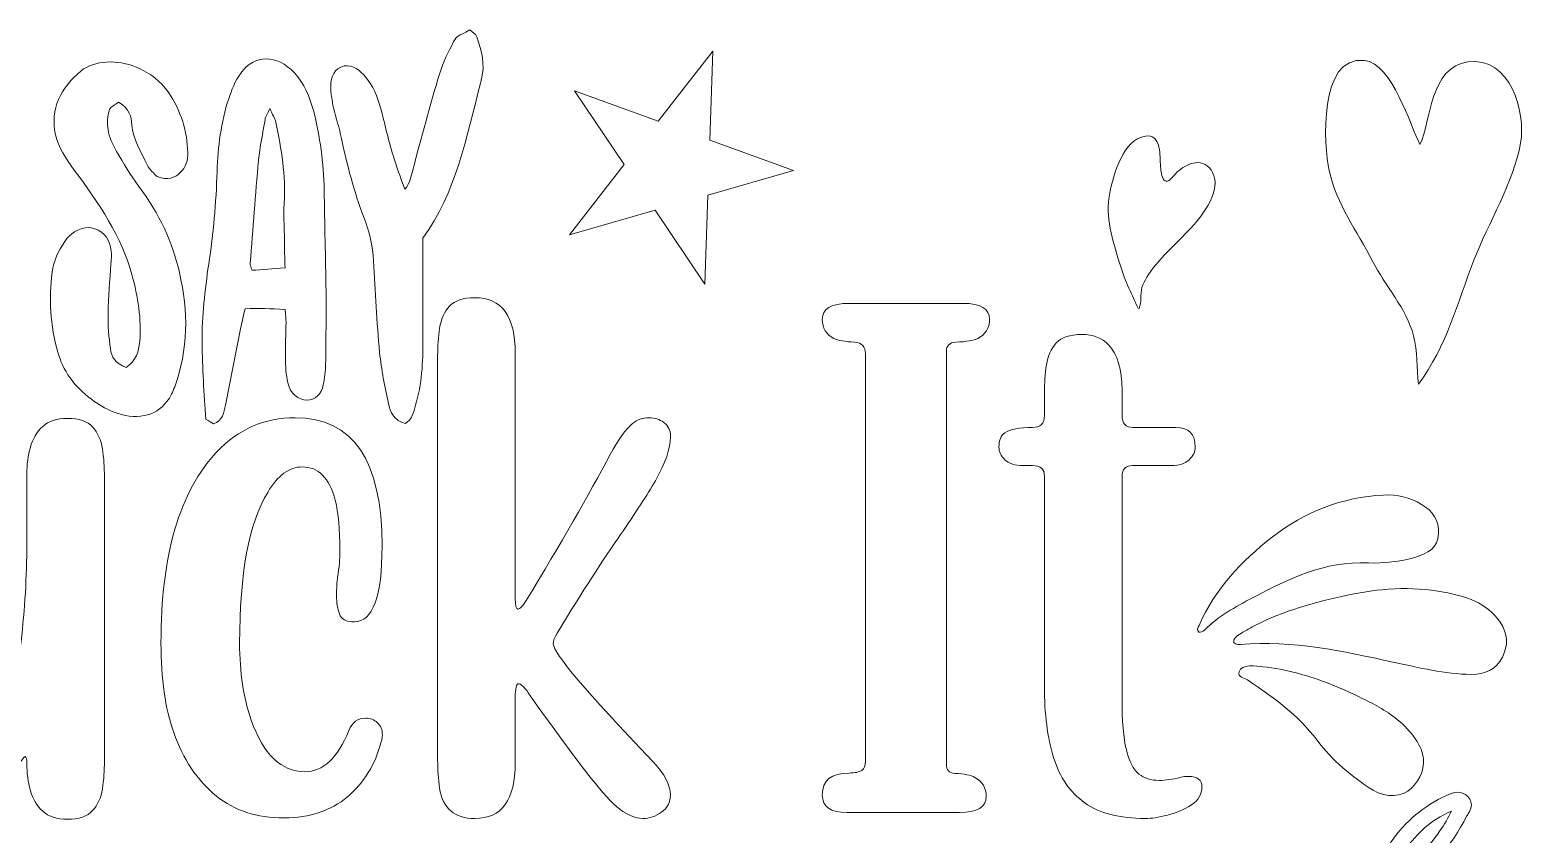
# Model space of a CAD drawing. Header units: inches. Extents: x 0.62 to 5.38, y -5.94 to -0.06.
# Drawn here: x 2.554 to 5.385, y -3.427 to -1.906 of the extents above; entities that cross this region are included whole.
import ezdxf

# ---------------------------------------------------------------- set-up
doc = ezdxf.new("R2010")
doc.units = ezdxf.units.IN
doc.header["$MEASUREMENT"] = 0
doc.layers.add('Layer 1', color=7, linetype='Continuous')

# ---------------------------------------------------------------- blocks, each defined once
blk = doc.blocks.new('block 9')
at = {"layer": 'Layer 1', "lineweight": 0}
for points, knots in [([(2.9082, -2.1734), (2.91, -2.1267), (2.9152, -2.08), (2.9302, -2.0359), (2.9355, -2.0192), (2.9426, -2.0015), (2.9531, -1.9875), (2.9787, -1.9513), (3.021, -1.9513), (3.0545, -1.9866), (3.073, -2.0068), (3.0835, -2.0324), (3.0906, -2.0579), (3.1029, -2.1073), (3.11, -2.1575), (3.1109, -2.2077), (3.1117, -2.2721), (3.1135, -2.3364), (3.1144, -2.4007), (3.1144, -2.4465), (3.1144, -2.4923), (3.1135, -2.5382), (3.1135, -2.5514), (3.1117, -2.5646), (3.1091, -2.5769), (3.1056, -2.5946), (3.0932, -2.606), (3.0783, -2.606), (3.0624, -2.606), (3.0465, -2.5937), (3.0421, -2.5734), (3.0386, -2.5575), (3.0377, -2.5417), (3.0377, -2.5258), (3.0368, -2.5038), (3.0386, -2.4818), (3.0386, -2.4589), (3.0386, -2.4527), (3.0377, -2.4465), (3.0368, -2.4342), (3.0095, -2.4333), (2.9866, -2.4315), (2.9611, -2.4333), (2.9584, -2.4456), (2.9558, -2.4562), (2.9531, -2.4677), (2.9531, -2.4677), (2.9241, -2.6157), (2.9241, -2.6157), (2.9205, -2.6289), (2.9197, -2.6448), (2.9011, -2.6509), (2.8976, -2.6483), (2.8932, -2.6457), (2.887, -2.6421), (2.8835, -2.5937), (2.88, -2.5452), (2.88, -2.4967), (2.8791, -2.4465), (2.8853, -2.3981), (2.8923, -2.3487), (2.9011, -2.2914), (2.9064, -2.2324), (2.9082, -2.1734)], [0, 0, 0, 0, 1, 1, 1, 2, 2, 2, 3, 3, 3, 4, 4, 4, 5, 5, 5, 6, 6, 6, 7, 7, 7, 8, 8, 8, 9, 9, 9, 10, 10, 10, 11, 11, 11, 12, 12, 12, 13, 13, 13, 14, 14, 14, 15, 15, 15, 16, 16, 16, 17, 17, 17, 18, 18, 18, 19, 19, 19, 20, 20, 20, 21, 21, 21, 21]), ([(2.9708, -2.347), (2.9708, -2.3505), (2.9725, -2.354), (2.9743, -2.3602), (2.9945, -2.3593), (3.0131, -2.3575), (3.0368, -2.3558), (3.036, -2.339), (3.036, -2.3276), (3.036, -2.3161), (3.036, -2.2879), (3.0333, -2.2606), (3.0351, -2.2333), (3.0386, -2.1813), (3.0298, -2.1311), (3.0192, -2.08), (3.0175, -2.072), (3.0131, -2.0659), (3.0078, -2.0544), (3.0034, -2.0641), (2.9998, -2.0694), (2.999, -2.0756), (2.9945, -2.1011), (2.9893, -2.1258), (2.9866, -2.1522), (2.9805, -2.2174), (2.9761, -2.2818), (2.9708, -2.347)], [0, 0, 0, 0, 1, 1, 1, 2, 2, 2, 3, 3, 3, 4, 4, 4, 5, 5, 5, 6, 6, 6, 7, 7, 7, 8, 8, 8, 9, 9, 9, 9])]:
    blk.add_open_spline(points, degree=3, knots=knots, dxfattribs=at)
blk = doc.blocks.new('block 14')
at = {"layer": 'Layer 1', "lineweight": 0}
for points, knots in [([(4.8272, -4.9995), (4.8168, -5.0129), (4.8045, -5.0247), (4.7908, -5.0345), (4.7838, -5.0395), (4.7776, -5.0419), (4.7716, -5.0419), (4.7654, -5.0419), (4.7599, -5.0392), (4.7559, -5.0341), (4.7523, -5.0296), (4.7507, -5.0241), (4.7514, -5.0185), (4.7526, -5.0092), (4.7599, -5.0024), (4.7642, -4.9992), (4.7712, -4.994), (4.7779, -4.9877), (4.7845, -4.9814), (4.7881, -4.9779), (4.7919, -4.9744), (4.7957, -4.971), (4.7996, -4.9675), (4.8011, -4.9647), (4.7999, -4.9569), (4.7954, -4.9265), (4.7917, -4.8968), (4.789, -4.8685), (4.7844, -4.8203), (4.7909, -4.7741), (4.7993, -4.7229), (4.8004, -4.7164), (4.8036, -4.6967), (4.8238, -4.6959), (4.8385, -4.6959), (4.8425, -4.7098), (4.8441, -4.7154), (4.8443, -4.7163), (4.8445, -4.7171), (4.8448, -4.7179), (4.8642, -4.77), (4.88, -4.8257), (4.8704, -4.885), (4.8885, -4.8616), (4.9075, -4.8358), (4.9252, -4.8086), (4.9331, -4.7964), (4.9332, -4.7898), (4.9253, -4.778), (4.9024, -4.7433), (4.8812, -4.6936), (4.8972, -4.5875), (4.8979, -4.5831), (4.8999, -4.5698), (4.9133, -4.567), (4.9253, -4.5645), (4.9321, -4.5745), (4.9351, -4.5797), (4.9452, -4.594), (4.9532, -4.6105), (4.9604, -4.6317), (4.9687, -4.6562), (4.9742, -4.6799), (4.9769, -4.7034), (5.0016, -4.6406), (5.0174, -4.5819), (5.0249, -4.5245), (5.0266, -4.512), (5.0238, -4.5047), (5.0138, -4.4956), (4.9905, -4.4741), (4.9719, -4.4499), (4.9588, -4.4236), (4.9391, -4.3844), (4.9303, -4.3462), (4.9321, -4.3067), (4.9325, -4.2992), (4.9331, -4.2834), (4.9488, -4.2784), (4.9508, -4.2777), (4.9528, -4.2774), (4.9548, -4.2774), (4.9651, -4.2774), (4.9703, -4.2858), (4.9729, -4.2899), (4.9733, -4.2906), (4.9737, -4.2913), (4.9741, -4.2918), (4.9953, -4.317), (5.014, -4.3455), (5.0306, -4.3785), (5.0303, -4.351), (5.03, -4.3235), (5.0296, -4.2967), (5.0296, -4.2967), (5.0288, -4.2343), (5.0288, -4.2343), (5.0287, -4.2291), (5.0269, -4.2249), (5.0177, -4.2189), (4.9746, -4.191), (4.9465, -4.1493), (4.9315, -4.0913), (4.9288, -4.0808), (4.9261, -4.0668), (4.9289, -4.0524), (4.9296, -4.0485), (4.9318, -4.0366), (4.9424, -4.0332), (4.9493, -4.031), (4.9566, -4.0333), (4.9639, -4.0403), (4.9828, -4.0581), (5.0053, -4.0811), (5.0232, -4.1101), (5.0199, -4.0479), (5.0175, -3.9827), (5.0206, -3.9173), (5.0217, -3.8924), (5.0211, -3.8721), (5.0019, -3.8565), (4.9994, -3.8544), (4.9972, -3.852), (4.9958, -3.8498), (4.9629, -3.8133), (4.9445, -3.762), (4.9411, -3.6979), (4.9395, -3.6843), (4.9391, -3.6708), (4.939, -3.6583), (4.939, -3.6583), (4.9389, -3.6496), (4.9389, -3.6496), (4.9389, -3.6496), (4.9393, -3.646), (4.9393, -3.646), (4.9399, -3.6434), (4.9412, -3.6411), (4.943, -3.6391), (4.9449, -3.6365), (4.9474, -3.6345), (4.9504, -3.6332), (4.9527, -3.6322), (4.9551, -3.6317), (4.9575, -3.6317), (4.9672, -3.6317), (4.972, -3.6399), (4.9741, -3.6436), (4.9974, -3.6728), (5.0151, -3.7068), (5.0305, -3.7517), (5.0342, -3.7019), (5.0407, -3.6469), (5.0573, -3.5934), (5.0609, -3.582), (5.0658, -3.5715), (5.0707, -3.561), (5.0754, -3.5508), (5.0799, -3.5411), (5.0828, -3.5314), (5.0931, -3.4961), (5.1115, -3.4678), (5.1295, -3.4417), (5.1561, -3.4032), (5.1913, -3.3736), (5.2342, -3.3539), (5.2393, -3.3515), (5.2471, -3.3479), (5.2555, -3.3479), (5.2628, -3.3479), (5.2693, -3.3506), (5.2744, -3.3556), (5.288, -3.369), (5.2782, -3.384), (5.2744, -3.39), (5.2736, -3.3912), (5.2729, -3.3922), (5.2724, -3.3933), (5.2438, -3.4497), (5.2025, -3.4978), (5.1495, -3.5362), (5.1159, -3.5605), (5.0973, -3.5852), (5.0875, -3.6187), (5.0762, -3.6574), (5.0731, -3.6885), (5.0699, -3.7215), (5.0687, -3.7332), (5.0675, -3.7452), (5.066, -3.7577), (5.0694, -3.7535), (5.0733, -3.7492), (5.0777, -3.7447), (5.0777, -3.7447), (5.0835, -3.7387), (5.0835, -3.7387), (5.0994, -3.7225), (5.1158, -3.7057), (5.1363, -3.693), (5.1416, -3.6896), (5.1542, -3.6846), (5.1635, -3.691), (5.1758, -3.6994), (5.1716, -3.7133), (5.1701, -3.7184), (5.1701, -3.7184), (5.1673, -3.7279), (5.1673, -3.7279), (5.1635, -3.7417), (5.1592, -3.7573), (5.1501, -3.7708), (5.1234, -3.8104), (5.0955, -3.8414), (5.0646, -3.8654), (5.061, -3.8681), (5.0598, -3.8707), (5.0595, -3.8756), (5.0562, -3.943), (5.0568, -4.0124), (5.0613, -4.0824), (5.0615, -4.0819), (5.0618, -4.0813), (5.062, -4.0808), (5.0815, -4.0383), (5.1033, -4.0094), (5.1339, -3.9863), (5.1381, -3.9831), (5.1444, -3.9782), (5.1526, -3.9782), (5.1562, -3.9782), (5.1597, -3.9791), (5.163, -3.981), (5.1764, -3.9887), (5.1732, -4.0027), (5.1719, -4.008), (5.1719, -4.008), (5.1714, -4.0107), (5.1714, -4.0107), (5.1597, -4.082), (5.1287, -4.1463), (5.0765, -4.2072), (5.0711, -4.2134), (5.0696, -4.2178), (5.0701, -4.2252), (5.0713, -4.244), (5.0722, -4.2631), (5.0731, -4.2834), (5.0731, -4.2834), (5.0743, -4.3081), (5.0743, -4.3081), (5.0761, -4.3444), (5.0756, -4.3742), (5.075, -4.4088), (5.075, -4.4088), (5.075, -4.4088), (5.075, -4.4088), (5.0827, -4.3959), (5.0908, -4.3829), (5.0975, -4.3739), (5.1143, -4.3509), (5.136, -4.3294), (5.1658, -4.3062), (5.168, -4.3044), (5.1741, -4.2996), (5.1819, -4.2996), (5.1853, -4.2996), (5.1885, -4.3005), (5.1914, -4.3022), (5.1997, -4.307), (5.2023, -4.3152), (5.1987, -4.3278), (5.1987, -4.3278), (5.1961, -4.3377), (5.1961, -4.3377), (5.1924, -4.3522), (5.1886, -4.3671), (5.1819, -4.3817), (5.1596, -4.4309), (5.1235, -4.4724), (5.0716, -4.5086), (5.0668, -4.512), (5.0656, -4.5145), (5.0651, -4.5184), (5.057, -4.5782), (5.044, -4.6329), (5.0255, -4.6846), (5.0519, -4.6581), (5.0812, -4.6375), (5.1151, -4.6217), (5.1213, -4.6187), (5.1345, -4.6154), (5.1426, -4.6228), (5.1476, -4.6274), (5.1521, -4.6353), (5.146, -4.6478), (5.146, -4.6478), (5.1428, -4.6543), (5.1428, -4.6543), (5.1346, -4.6725), (5.1238, -4.6894), (5.111, -4.7044), (5.0822, -4.7407), (5.0447, -4.7699), (5.0026, -4.7888), (4.9969, -4.7916), (4.991, -4.7941), (4.9852, -4.7965), (4.9852, -4.7965), (4.9821, -4.7978), (4.9821, -4.7978), (4.9776, -4.7996), (4.9763, -4.8002), (4.9754, -4.8019), (4.9603, -4.8288), (4.9427, -4.854), (4.9257, -4.8783), (4.9215, -4.8845), (4.9171, -4.8906), (4.9128, -4.8969), (4.9474, -4.8785), (4.9841, -4.8672), (5.0193, -4.8573), (5.0385, -4.8519), (5.0586, -4.8495), (5.0788, -4.8502), (5.0898, -4.8505), (5.097, -4.8542), (5.1004, -4.8609), (5.1026, -4.8652), (5.1039, -4.8723), (5.0976, -4.8814), (5.0839, -4.9013), (5.0693, -4.9174), (5.0529, -4.9306), (5.0519, -4.932), (5.0506, -4.9332), (5.0492, -4.9342), (5.0373, -4.9425), (5.0245, -4.9501), (5.0116, -4.9566), (4.9951, -4.9666), (4.9773, -4.9744), (4.9587, -4.9798), (4.9555, -4.9816), (4.9523, -4.9823), (4.9499, -4.9829), (4.9499, -4.9829), (4.9481, -4.9833), (4.9481, -4.9833), (4.9199, -4.9907), (4.8895, -4.9928), (4.8525, -4.9899), (4.8403, -4.989), (4.8337, -4.9912), (4.8272, -4.9995)], [0, 0, 0, 0, 1, 1, 1, 2, 2, 2, 3, 3, 3, 4, 4, 4, 5, 5, 5, 6, 6, 6, 7, 7, 7, 8, 8, 8, 9, 9, 9, 10, 10, 10, 11, 11, 11, 12, 12, 12, 13, 13, 13, 14, 14, 14, 15, 15, 15, 16, 16, 16, 17, 17, 17, 18, 18, 18, 19, 19, 19, 20, 20, 20, 21, 21, 21, 22, 22, 22, 23, 23, 23, 24, 24, 24, 25, 25, 25, 26, 26, 26, 27, 27, 27, 28, 28, 28, 29, 29, 29, 30, 30, 30, 31, 31, 31, 32, 32, 32, 33, 33, 33, 34, 34, 34, 35, 35, 35, 36, 36, 36, 37, 37, 37, 38, 38, 38, 39, 39, 39, 40, 40, 40, 41, 41, 41, 42, 42, 42, 43, 43, 43, 44, 44, 44, 45, 45, 45, 46, 46, 46, 47, 47, 47, 48, 48, 48, 49, 49, 49, 50, 50, 50, 51, 51, 51, 52, 52, 52, 53, 53, 53, 54, 54, 54, 55, 55, 55, 56, 56, 56, 57, 57, 57, 58, 58, 58, 59, 59, 59, 60, 60, 60, 61, 61, 61, 62, 62, 62, 63, 63, 63, 64, 64, 64, 65, 65, 65, 66, 66, 66, 67, 67, 67, 68, 68, 68, 69, 69, 69, 70, 70, 70, 71, 71, 71, 72, 72, 72, 73, 73, 73, 74, 74, 74, 75, 75, 75, 76, 76, 76, 77, 77, 77, 78, 78, 78, 79, 79, 79, 80, 80, 80, 81, 81, 81, 82, 82, 82, 83, 83, 83, 84, 84, 84, 85, 85, 85, 86, 86, 86, 87, 87, 87, 88, 88, 88, 89, 89, 89, 90, 90, 90, 91, 91, 91, 92, 92, 92, 93, 93, 93, 94, 94, 94, 95, 95, 95, 96, 96, 96, 97, 97, 97, 98, 98, 98, 99, 99, 99, 100, 100, 100, 101, 101, 101, 102, 102, 102, 103, 103, 103, 104, 104, 104, 105, 105, 105, 106, 106, 106, 107, 107, 107, 108, 108, 108, 109, 109, 109, 110, 110, 110, 111, 111, 111, 112, 112, 112, 113, 113, 113, 114, 114, 114, 115, 115, 115, 116, 116, 116, 117, 117, 117, 118, 118, 118, 118]), ([(5.1929, -3.4154), (5.1585, -3.4472), (5.1331, -3.4837), (5.1175, -3.5237), (5.1645, -3.4887), (5.197, -3.4567), (5.2219, -3.421), (5.2301, -3.4093), (5.2372, -3.3961), (5.2441, -3.3833), (5.2235, -3.3922), (5.2067, -3.4027), (5.1929, -3.4154)], [0, 0, 0, 0, 1, 1, 1, 2, 2, 2, 3, 3, 3, 4, 4, 4, 4]), ([(4.98, -3.7467), (4.9817, -3.7513), (4.9832, -3.7561), (4.9852, -3.7621), (4.9874, -3.7689), (4.9897, -3.776), (4.992, -3.7822), (4.9981, -3.7963), (5.0056, -3.8091), (5.0146, -3.8204), (5.0097, -3.7792), (4.9957, -3.7381), (4.9715, -3.6937), (4.9715, -3.6938), (4.9715, -3.6939), (4.9715, -3.694), (4.9733, -3.7137), (4.9761, -3.7312), (4.98, -3.7467)], [0, 0, 0, 0, 1, 1, 1, 2, 2, 2, 3, 3, 3, 4, 4, 4, 5, 5, 5, 6, 6, 6, 6]), ([(5.1343, -3.7326), (5.1087, -3.7533), (5.0835, -3.7766), (5.069, -3.809), (5.0669, -3.8138), (5.0653, -3.8188), (5.0642, -3.8246), (5.0929, -3.7983), (5.12, -3.7692), (5.1343, -3.7326)], [0, 0, 0, 0, 1, 1, 1, 2, 2, 2, 3, 3, 3, 3]), ([(5.0725, -4.1366), (5.0718, -4.1413), (5.0711, -4.1456), (5.0704, -4.1497), (5.0691, -4.157), (5.0681, -4.1634), (5.0676, -4.1693), (5.087, -4.1464), (5.1033, -4.1192), (5.1185, -4.0845), (5.1253, -4.0688), (5.1307, -4.0525), (5.1348, -4.0345), (5.1358, -4.0303), (5.1368, -4.0259), (5.1376, -4.0214), (5.1141, -4.0404), (5.0969, -4.0665), (5.0851, -4.1011), (5.0833, -4.1065), (5.0811, -4.1117), (5.0791, -4.1168), (5.0761, -4.124), (5.073, -4.1315), (5.0725, -4.1366)], [0, 0, 0, 0, 1, 1, 1, 2, 2, 2, 3, 3, 3, 4, 4, 4, 5, 5, 5, 6, 6, 6, 7, 7, 7, 8, 8, 8, 8]), ([(4.9959, -4.1583), (4.9959, -4.1583), (4.9972, -4.1599), (4.9972, -4.1599), (5.005, -4.1696), (5.0124, -4.1789), (5.0216, -4.1854), (5.0173, -4.1704), (5.0112, -4.1551), (5.0033, -4.139), (4.9937, -4.1195), (4.98, -4.1014), (4.9597, -4.0815), (4.9631, -4.1072), (4.9748, -4.1319), (4.9959, -4.1583)], [0, 0, 0, 0, 1, 1, 1, 2, 2, 2, 3, 3, 3, 4, 4, 4, 5, 5, 5, 5]), ([(5.011, -4.4093), (4.9975, -4.3796), (4.9836, -4.3509), (4.9631, -4.3253), (4.9634, -4.3644), (4.9801, -4.3997), (4.9951, -4.4267), (5.0028, -4.4404), (5.0133, -4.453), (5.028, -4.466), (5.0259, -4.4482), (5.0203, -4.4295), (5.011, -4.4093)], [0, 0, 0, 0, 1, 1, 1, 2, 2, 2, 3, 3, 3, 4, 4, 4, 4]), ([(5.1605, -4.3504), (5.1249, -4.3807), (5.1, -4.4229), (5.0775, -4.4644), (5.0772, -4.4651), (5.077, -4.4657), (5.0767, -4.4663), (5.1181, -4.4323), (5.1457, -4.3943), (5.1605, -4.3504)], [0, 0, 0, 0, 1, 1, 1, 2, 2, 2, 3, 3, 3, 3]), ([(4.9308, -4.6421), (4.9283, -4.6347), (4.9258, -4.6272), (4.9226, -4.6202), (4.9156, -4.6742), (4.9235, -4.7181), (4.9473, -4.7564), (4.9506, -4.7227), (4.9451, -4.6852), (4.9308, -4.6421)], [0, 0, 0, 0, 1, 1, 1, 2, 2, 2, 3, 3, 3, 3]), ([(5.0088, -4.7487), (5.0447, -4.7269), (5.0756, -4.6981), (5.0998, -4.6636), (5.0677, -4.682), (5.039, -4.709), (5.0088, -4.7487)], [0, 0, 0, 0, 1, 1, 1, 2, 2, 2, 2]), ([(4.8217, -4.8941), (4.8232, -4.9038), (4.8246, -4.9137), (4.8261, -4.9244), (4.8284, -4.9177), (4.8306, -4.9107), (4.8329, -4.9034), (4.8329, -4.9034), (4.8362, -4.8933), (4.8362, -4.8933), (4.8445, -4.843), (4.8405, -4.795), (4.8244, -4.7504), (4.816, -4.8054), (4.8151, -4.8514), (4.8217, -4.8941)], [0, 0, 0, 0, 1, 1, 1, 2, 2, 2, 3, 3, 3, 4, 4, 4, 5, 5, 5, 5]), ([(5.0522, -4.8827), (4.99, -4.8904), (4.9311, -4.9156), (4.8728, -4.9596), (4.9154, -4.9594), (4.9579, -4.9493), (4.9953, -4.9307), (4.9986, -4.9287), (5.0019, -4.9266), (5.0049, -4.9246), (5.0069, -4.9233), (5.0091, -4.9224), (5.0113, -4.9221), (5.0171, -4.9187), (5.0228, -4.9152), (5.0279, -4.9117), (5.0386, -4.9038), (5.047, -4.8966), (5.0544, -4.889), (5.0544, -4.889), (5.058, -4.8855), (5.058, -4.8855), (5.0592, -4.8843), (5.0609, -4.8826), (5.0625, -4.8809), (5.0615, -4.8811), (5.0604, -4.8813), (5.0592, -4.8816), (5.0567, -4.882), (5.0544, -4.8825), (5.0522, -4.8827)], [0, 0, 0, 0, 1, 1, 1, 2, 2, 2, 3, 3, 3, 4, 4, 4, 5, 5, 5, 6, 6, 6, 7, 7, 7, 8, 8, 8, 9, 9, 9, 10, 10, 10, 10])]:
    blk.add_open_spline(points, degree=3, knots=knots, dxfattribs=at)

msp = doc.modelspace()

# ---------------------------------------------------------------- linework, layer by layer
at = {"layer": 'Layer 1', "lineweight": 0}
msp.add_lwpolyline([(3.837, -2.218), (3.999, -2.1716), (3.8406, -2.1139), (3.8465, -1.9455), (3.7427, -2.0783), (3.5843, -2.0206), (3.6786, -2.1604), (3.5748, -2.2932), (3.7368, -2.2468), (3.8311, -2.3865), (3.837, -2.218)], dxfattribs=at)
for points, knots in [([(3.3294, -1.9875), (3.3109, -2.0483), (3.295, -2.1099), (3.2783, -2.1707), (3.2747, -2.1822), (3.2747, -2.1945), (3.2633, -2.2069), (3.2554, -2.1839), (3.2474, -2.1646), (3.2413, -2.1434), (3.2324, -2.1135), (3.2254, -2.0826), (3.2175, -2.0527), (3.2113, -2.0315), (3.2034, -2.0112), (3.1893, -1.9945), (3.1787, -1.9822), (3.1664, -1.9716), (3.1487, -1.9733), (3.1302, -1.9786), (3.1232, -1.9936), (3.1232, -2.0112), (3.1232, -2.0253), (3.1258, -2.0394), (3.1285, -2.0527), (3.1329, -2.072), (3.1399, -2.0914), (3.1434, -2.1108), (3.154, -2.161), (3.1672, -2.2113), (3.1857, -2.2597), (3.1963, -2.2862), (3.2025, -2.3144), (3.2043, -2.3426), (3.2069, -2.4007), (3.2104, -2.458), (3.2157, -2.5161), (3.2192, -2.5479), (3.2254, -2.5805), (3.2324, -2.6122), (3.236, -2.628), (3.243, -2.6457), (3.2642, -2.6501), (3.2774, -2.643), (3.28, -2.6289), (3.2835, -2.6157), (3.2959, -2.5761), (3.2977, -2.5338), (3.2977, -2.4915), (3.2977, -2.4915), (3.2977, -2.2994), (3.2977, -2.2994), (3.3602, -2.2148), (3.3796, -2.1082), (3.4069, -2.006), (3.4078, -2.0033), (3.4078, -2.0007), (3.4087, -1.998), (3.4157, -1.9716), (3.4087, -1.9452), (3.3999, -1.9187), (3.3981, -1.9134), (3.3902, -1.909), (3.3866, -1.9055), (3.3629, -1.9178), (3.362, -1.917), (3.3558, -1.9275), (3.3461, -1.9469), (3.3355, -1.9672), (3.3294, -1.9875)], [0, 0, 0, 0, 1, 1, 1, 2, 2, 2, 3, 3, 3, 4, 4, 4, 5, 5, 5, 6, 6, 6, 7, 7, 7, 8, 8, 8, 9, 9, 9, 10, 10, 10, 11, 11, 11, 12, 12, 12, 13, 13, 13, 14, 14, 14, 15, 15, 15, 16, 16, 16, 17, 17, 17, 18, 18, 18, 19, 19, 19, 20, 20, 20, 21, 21, 21, 22, 22, 22, 23, 23, 23, 23]), ([(2.7073, -2.3478), (2.7082, -2.3373), (2.7091, -2.3267), (2.7064, -2.3161), (2.7029, -2.2985), (2.6923, -2.2835), (2.6668, -2.2791), (2.6439, -2.2809), (2.6298, -2.2914), (2.6201, -2.3055), (2.6077, -2.324), (2.5989, -2.3426), (2.5963, -2.3637), (2.5892, -2.4139), (2.5928, -2.4641), (2.6069, -2.5153), (2.6166, -2.5496), (2.6368, -2.5796), (2.6703, -2.6043), (2.6826, -2.6139), (2.6967, -2.6219), (2.7117, -2.628), (2.7531, -2.6448), (2.7919, -2.6369), (2.8131, -2.6087), (2.8201, -2.5998), (2.8245, -2.5901), (2.828, -2.5805), (2.8536, -2.5109), (2.8545, -2.4377), (2.8368, -2.3646), (2.8245, -2.3082), (2.799, -2.2527), (2.7602, -2.2016), (2.7443, -2.1804), (2.7311, -2.1575), (2.7179, -2.1355), (2.7108, -2.1223), (2.7038, -2.1082), (2.702, -2.0941), (2.6994, -2.0817), (2.7011, -2.0685), (2.7047, -2.0562), (2.7064, -2.0509), (2.7152, -2.0474), (2.7214, -2.0421), (2.7426, -2.0544), (2.7461, -2.0703), (2.747, -2.0853), (2.7487, -2.1117), (2.7646, -2.1364), (2.776, -2.161), (2.7805, -2.1698), (2.7893, -2.1778), (2.7946, -2.1831), (2.8157, -2.1901), (2.828, -2.1857), (2.8377, -2.176), (2.8492, -2.1654), (2.8536, -2.1513), (2.8527, -2.1372), (2.8518, -2.0976), (2.8404, -2.0597), (2.8157, -2.0227), (2.8016, -2.0033), (2.7822, -1.9875), (2.7558, -1.976), (2.7197, -1.961), (2.6756, -1.9628), (2.6509, -1.983), (2.6122, -2.0156), (2.5919, -2.0544), (2.6025, -2.1038), (2.6086, -2.1275), (2.6218, -2.1496), (2.6377, -2.1707), (2.6853, -2.2333), (2.7276, -2.2976), (2.747, -2.3681), (2.7584, -2.4104), (2.7655, -2.4527), (2.7619, -2.495), (2.7602, -2.5135), (2.7549, -2.5311), (2.7364, -2.5443), (2.7152, -2.5364), (2.7082, -2.5232), (2.7064, -2.5091), (2.7038, -2.4871), (2.7011, -2.4641), (2.702, -2.4421), (2.702, -2.4104), (2.7055, -2.3796), (2.7073, -2.3478)], [0, 0, 0, 0, 1, 1, 1, 2, 2, 2, 3, 3, 3, 4, 4, 4, 5, 5, 5, 6, 6, 6, 7, 7, 7, 8, 8, 8, 9, 9, 9, 10, 10, 10, 11, 11, 11, 12, 12, 12, 13, 13, 13, 14, 14, 14, 15, 15, 15, 16, 16, 16, 17, 17, 17, 18, 18, 18, 19, 19, 19, 20, 20, 20, 21, 21, 21, 22, 22, 22, 23, 23, 23, 24, 24, 24, 25, 25, 25, 26, 26, 26, 27, 27, 27, 28, 28, 28, 29, 29, 29, 30, 30, 30, 31, 31, 31, 31]), ([(5.2749, -1.966), (5.2029, -1.976), (5.2059, -2.0752), (5.1842, -2.1223), (5.1656, -2.0866), (5.1319, -1.969), (5.079, -1.9632), (4.9916, -1.9537), (5.0022, -2.124), (5.0124, -2.1715), (5.0262, -2.2359), (5.0651, -2.2856), (5.0944, -2.3429), (5.1184, -2.3898), (5.1583, -2.4322), (5.1721, -2.4841), (5.18, -2.5139), (5.1782, -2.5452), (5.1813, -2.5759), (5.2346, -2.5033), (5.2549, -2.4224), (5.2862, -2.341), (5.3132, -2.2709), (5.3616, -2.1936), (5.3745, -2.1195), (5.3849, -2.0603), (5.3549, -1.9549), (5.2749, -1.966)], [0, 0, 0, 0, 1, 1, 1, 2, 2, 2, 3, 3, 3, 4, 4, 4, 5, 5, 5, 6, 6, 6, 7, 7, 7, 8, 8, 8, 9, 9, 9, 9]), ([(4.6381, -2.4046), (4.6406, -2.4104), (4.6434, -2.4159), (4.6459, -2.4215), (4.646, -2.4217), (4.6513, -2.4352), (4.6526, -2.4324), (4.6582, -2.4201), (4.6543, -2.4059), (4.6582, -2.3931), (4.6625, -2.3793), (4.6716, -2.3665), (4.6802, -2.3552), (4.7003, -2.3289), (4.7254, -2.3071), (4.7482, -2.2833), (4.7684, -2.2622), (4.8063, -2.2147), (4.7944, -2.1816), (4.7816, -2.1464), (4.7505, -2.1531), (4.7264, -2.1728), (4.7227, -2.1758), (4.7169, -2.184), (4.7113, -2.1886), (4.7079, -2.1914), (4.7046, -2.1929), (4.7018, -2.1913), (4.6963, -2.1882), (4.6944, -2.1739), (4.6938, -2.1682), (4.6926, -2.1563), (4.6928, -2.1443), (4.6912, -2.1325), (4.6877, -2.1058), (4.6725, -2.0996), (4.6487, -2.1122), (4.6168, -2.129), (4.5976, -2.1984), (4.5949, -2.2315), (4.5914, -2.2738), (4.6084, -2.3218), (4.6205, -2.3614), (4.625, -2.3763), (4.6319, -2.3904), (4.6381, -2.4046)], [0, 0, 0, 0, 1, 1, 1, 2, 2, 2, 3, 3, 3, 4, 4, 4, 5, 5, 5, 6, 6, 6, 7, 7, 7, 8, 8, 8, 9, 9, 9, 10, 10, 10, 11, 11, 11, 12, 12, 12, 13, 13, 13, 14, 14, 14, 15, 15, 15, 15]), ([(3.3957, -2.4121), (3.3738, -2.4121), (3.3578, -2.4175), (3.3479, -2.4282), (3.338, -2.439), (3.3318, -2.4528), (3.3293, -2.4697), (3.3267, -2.4865), (3.3255, -2.5041), (3.3255, -2.5222), (3.3255, -2.5222), (3.3255, -3.2868), (3.3255, -3.2868), (3.3255, -3.3053), (3.3267, -3.323), (3.3293, -3.3399), (3.3352, -3.3783), (3.3573, -3.3975), (3.3957, -3.3975), (3.4468, -3.3975), (3.4723, -3.3623), (3.4723, -3.2918), (3.4723, -3.2918), (3.4723, -3.1684), (3.4723, -3.1684), (3.4723, -3.1511), (3.4744, -3.1425), (3.4786, -3.1425), (3.4828, -3.1425), (3.489, -3.1482), (3.497, -3.1595), (3.5687, -3.2621), (3.6202, -3.3298), (3.6514, -3.3627), (3.6738, -3.3859), (3.6948, -3.3975), (3.7147, -3.3975), (3.7265, -3.3975), (3.738, -3.3935), (3.7492, -3.3855), (3.7604, -3.3775), (3.766, -3.3667), (3.766, -3.3532), (3.766, -3.3338), (3.7546, -3.3123), (3.7318, -3.2887), (3.6069, -3.1583), (3.5444, -3.0844), (3.5444, -3.0671), (3.5444, -3.0608), (3.5468, -3.0541), (3.5514, -3.0469), (3.5999, -2.9676), (3.64, -2.9053), (3.6717, -2.8602), (3.6999, -2.8193), (3.7219, -2.7853), (3.7375, -2.7583), (3.7565, -2.7249), (3.766, -2.6973), (3.766, -2.6754), (3.766, -2.6631), (3.7618, -2.6541), (3.7536, -2.6481), (3.7454, -2.6422), (3.736, -2.6393), (3.7255, -2.6393), (3.7136, -2.6393), (3.7033, -2.6429), (3.6944, -2.65), (3.6814, -2.6606), (3.6672, -2.6802), (3.652, -2.7089), (3.6115, -2.7849), (3.5586, -2.8768), (3.4932, -2.9849), (3.4864, -2.9958), (3.4812, -3.0013), (3.4774, -3.0013), (3.474, -3.0013), (3.4723, -2.9948), (3.4723, -2.9817), (3.4723, -2.9817), (3.4723, -2.5171), (3.4723, -2.5171), (3.4723, -2.4471), (3.4468, -2.4121), (3.3957, -2.4121)], [0, 0, 0, 0, 1, 1, 1, 2, 2, 2, 3, 3, 3, 4, 4, 4, 5, 5, 5, 6, 6, 6, 7, 7, 7, 8, 8, 8, 9, 9, 9, 10, 10, 10, 11, 11, 11, 12, 12, 12, 13, 13, 13, 14, 14, 14, 15, 15, 15, 16, 16, 16, 17, 17, 17, 18, 18, 18, 19, 19, 19, 20, 20, 20, 21, 21, 21, 22, 22, 22, 23, 23, 23, 24, 24, 24, 25, 25, 25, 26, 26, 26, 27, 27, 27, 28, 28, 28, 29, 29, 29, 29]), ([(4.3058, -2.4962), (4.3261, -2.4954), (4.34, -2.4931), (4.3476, -2.4893), (4.3624, -2.4817), (4.3698, -2.4697), (4.3698, -2.4532), (4.3698, -2.433), (4.3529, -2.4228), (4.3191, -2.4228), (4.3191, -2.4228), (4.1039, -2.4228), (4.1039, -2.4228), (4.0702, -2.4228), (4.0533, -2.433), (4.0533, -2.4532), (4.0533, -2.4697), (4.0607, -2.4817), (4.0754, -2.4893), (4.0826, -2.4931), (4.0957, -2.4954), (4.1147, -2.4962), (4.1282, -2.4971), (4.1349, -2.5045), (4.1349, -2.5184), (4.1349, -2.5184), (4.1349, -3.2899), (4.1349, -3.2899), (4.1349, -3.2975), (4.1326, -3.303), (4.128, -3.3064), (4.1233, -3.3098), (4.1153, -3.3114), (4.1039, -3.3114), (4.0702, -3.3114), (4.0533, -3.3254), (4.0533, -3.3532), (4.0533, -3.3751), (4.0689, -3.3861), (4.1001, -3.3861), (4.1001, -3.3861), (4.3128, -3.3861), (4.3128, -3.3861), (4.3465, -3.3861), (4.3634, -3.376), (4.3634, -3.3557), (4.3634, -3.3397), (4.3562, -3.3277), (4.3419, -3.3197), (4.3347, -3.3155), (4.3221, -3.3129), (4.3039, -3.3121), (4.2934, -3.3112), (4.2881, -3.3055), (4.2881, -3.295), (4.2881, -3.295), (4.2881, -2.5133), (4.2881, -2.5133), (4.2881, -2.5028), (4.294, -2.4971), (4.3058, -2.4962)], [0, 0, 0, 0, 1, 1, 1, 2, 2, 2, 3, 3, 3, 4, 4, 4, 5, 5, 5, 6, 6, 6, 7, 7, 7, 8, 8, 8, 9, 9, 9, 10, 10, 10, 11, 11, 11, 12, 12, 12, 13, 13, 13, 14, 14, 14, 15, 15, 15, 16, 16, 16, 17, 17, 17, 18, 18, 18, 19, 19, 19, 20, 20, 20, 20]), ([(4.491, -3.282), (4.5025, -3.3194), (4.5222, -3.3479), (4.5498, -3.3678), (4.5774, -3.3876), (4.6157, -3.3975), (4.6647, -3.3975), (4.6757, -3.3975), (4.6896, -3.3954), (4.7065, -3.3912), (4.7233, -3.387), (4.7384, -3.3804), (4.7517, -3.3716), (4.765, -3.3627), (4.7716, -3.3515), (4.7716, -3.338), (4.7716, -3.3245), (4.7632, -3.3178), (4.7463, -3.3178), (4.7413, -3.3178), (4.736, -3.3184), (4.7305, -3.3197), (4.7162, -3.3235), (4.7029, -3.3254), (4.6906, -3.3254), (4.6755, -3.3254), (4.6627, -3.3214), (4.6524, -3.3133), (4.642, -3.3053), (4.6341, -3.2901), (4.6286, -3.2678), (4.6231, -3.2454), (4.6204, -3.2125), (4.6204, -3.169), (4.6204, -3.169), (4.6204, -2.7501), (4.6204, -2.7501), (4.6204, -2.7365), (4.6271, -2.7298), (4.6406, -2.7298), (4.6406, -2.7298), (4.7134, -2.7298), (4.7134, -2.7298), (4.7286, -2.7298), (4.74, -2.7261), (4.7476, -2.7187), (4.7552, -2.7113), (4.759, -2.7034), (4.759, -2.695), (4.759, -2.6701), (4.7467, -2.6576), (4.7223, -2.6576), (4.7223, -2.6576), (4.6406, -2.6576), (4.6406, -2.6576), (4.6271, -2.6576), (4.6204, -2.65), (4.6204, -2.6349), (4.6204, -2.6349), (4.6204, -2.5868), (4.6204, -2.5868), (4.6204, -2.5479), (4.6119, -2.5195), (4.5951, -2.5013), (4.5828, -2.4882), (4.5657, -2.4817), (4.5438, -2.4817), (4.5219, -2.4817), (4.5059, -2.4871), (4.496, -2.4978), (4.4861, -2.5086), (4.4799, -2.5224), (4.4774, -2.5393), (4.4748, -2.5562), (4.4736, -2.5737), (4.4736, -2.5918), (4.4736, -2.5918), (4.4736, -2.6349), (4.4736, -2.6349), (4.4736, -2.65), (4.466, -2.6576), (4.4508, -2.6576), (4.4263, -2.6576), (4.409, -2.661), (4.3989, -2.6678), (4.3913, -2.6728), (4.3875, -2.6819), (4.3875, -2.695), (4.3875, -2.7034), (4.3913, -2.7113), (4.3989, -2.7187), (4.4065, -2.7261), (4.4178, -2.7298), (4.433, -2.7298), (4.433, -2.7298), (4.4508, -2.7298), (4.4508, -2.7298), (4.466, -2.7298), (4.4736, -2.7365), (4.4736, -2.7501), (4.4736, -2.7501), (4.4736, -3.1475), (4.4736, -3.1475), (4.4736, -3.1998), (4.4793, -3.2447), (4.491, -3.282)], [0, 0, 0, 0, 1, 1, 1, 2, 2, 2, 3, 3, 3, 4, 4, 4, 5, 5, 5, 6, 6, 6, 7, 7, 7, 8, 8, 8, 9, 9, 9, 10, 10, 10, 11, 11, 11, 12, 12, 12, 13, 13, 13, 14, 14, 14, 15, 15, 15, 16, 16, 16, 17, 17, 17, 18, 18, 18, 19, 19, 19, 20, 20, 20, 21, 21, 21, 22, 22, 22, 23, 23, 23, 24, 24, 24, 25, 25, 25, 26, 26, 26, 27, 27, 27, 28, 28, 28, 29, 29, 29, 30, 30, 30, 31, 31, 31, 32, 32, 32, 33, 33, 33, 34, 34, 34, 35, 35, 35, 35]), ([(2.5027, -3.2127), (2.4761, -3.2802), (2.4423, -3.314), (2.4014, -3.314), (2.3567, -3.314), (2.3343, -3.249), (2.3343, -3.119), (2.3343, -2.9958), (2.3388, -2.8849), (2.3476, -2.7861), (2.3514, -2.7465), (2.3533, -2.7148), (2.3533, -2.6912), (2.3533, -2.6566), (2.3343, -2.6393), (2.2964, -2.6393), (2.2757, -2.6393), (2.2613, -2.6469), (2.2533, -2.6621), (2.2305, -2.7051), (2.2191, -2.8532), (2.2191, -3.1064), (2.2191, -3.2055), (2.2324, -3.2791), (2.259, -3.327), (2.2856, -3.3748), (2.3261, -3.3988), (2.3805, -3.3988), (2.4379, -3.3988), (2.4854, -3.3693), (2.5229, -3.3102), (2.5356, -3.2903), (2.543, -3.2804), (2.5451, -3.2804), (2.5472, -3.2804), (2.5482, -3.2849), (2.5482, -3.2937), (2.5482, -3.3114), (2.5505, -3.3283), (2.5549, -3.3443), (2.5593, -3.3604), (2.5671, -3.3735), (2.5783, -3.3836), (2.5895, -3.3937), (2.605, -3.3988), (2.6248, -3.3988), (2.6468, -3.3988), (2.6627, -3.3934), (2.6726, -3.3826), (2.6825, -3.3719), (2.6888, -3.3581), (2.6913, -3.3412), (2.6938, -3.3243), (2.6951, -3.3068), (2.6951, -3.2887), (2.6951, -3.2887), (2.6951, -2.7513), (2.6951, -2.7513), (2.6951, -2.7327), (2.6938, -2.715), (2.6913, -2.6982), (2.6888, -2.6813), (2.6825, -2.6674), (2.6726, -2.6567), (2.6627, -2.6459), (2.6468, -2.6406), (2.6248, -2.6406), (2.605, -2.6406), (2.5895, -2.6456), (2.5783, -2.6557), (2.5671, -2.6659), (2.5593, -2.679), (2.5549, -2.695), (2.5505, -2.711), (2.5482, -2.7279), (2.5482, -2.7456), (2.5482, -2.7456), (2.5482, -2.8766), (2.5482, -2.8766), (2.5482, -2.9403), (2.5445, -3.0023), (2.5372, -3.0624), (2.5298, -3.1225), (2.5183, -3.1726), (2.5027, -3.2127)], [0, 0, 0, 0, 1, 1, 1, 2, 2, 2, 3, 3, 3, 4, 4, 4, 5, 5, 5, 6, 6, 6, 7, 7, 7, 8, 8, 8, 9, 9, 9, 10, 10, 10, 11, 11, 11, 12, 12, 12, 13, 13, 13, 14, 14, 14, 15, 15, 15, 16, 16, 16, 17, 17, 17, 18, 18, 18, 19, 19, 19, 20, 20, 20, 21, 21, 21, 22, 22, 22, 23, 23, 23, 24, 24, 24, 25, 25, 25, 26, 26, 26, 27, 27, 27, 28, 28, 28, 28]), ([(2.9071, -3.3551), (2.9409, -3.3825), (2.9835, -3.3963), (3.035, -3.3963), (3.0835, -3.3963), (3.1235, -3.383), (3.1549, -3.3564), (3.1863, -3.3298), (3.2075, -3.2952), (3.2185, -3.2526), (3.2202, -3.2471), (3.221, -3.2427), (3.221, -3.2393), (3.221, -3.2296), (3.2179, -3.2219), (3.2115, -3.2162), (3.2052, -3.2105), (3.1978, -3.2076), (3.1894, -3.2076), (3.1746, -3.2076), (3.1641, -3.2154), (3.1577, -3.2311), (3.1366, -3.283), (3.1088, -3.3089), (3.0742, -3.3089), (3.0295, -3.3089), (2.9957, -3.2764), (2.9729, -3.2114), (2.9582, -3.1693), (2.9508, -3.1207), (2.9508, -3.0659), (2.9508, -2.9338), (2.9685, -2.8387), (3.0039, -2.7804), (3.0233, -2.7484), (3.0451, -2.7323), (3.0691, -2.7323), (3.0999, -2.7323), (3.1208, -2.7532), (3.1318, -2.795), (3.1377, -2.8195), (3.1406, -2.8511), (3.1406, -2.8899), (3.1406, -2.9068), (3.1392, -2.9237), (3.1362, -2.9406), (3.135, -2.949), (3.1343, -2.9608), (3.1343, -2.976), (3.1343, -2.9891), (3.1361, -3.0006), (3.1397, -3.0105), (3.1433, -3.0204), (3.1527, -3.0254), (3.1679, -3.0254), (3.2029, -3.0254), (3.2204, -2.9775), (3.2204, -2.8817), (3.2204, -2.7201), (3.1655, -2.6393), (3.0558, -2.6393), (2.998, -2.6393), (2.9487, -2.6608), (2.9077, -2.7038), (2.8373, -2.7781), (2.802, -2.8988), (2.802, -3.0659), (2.802, -3.133), (2.8101, -3.1893), (2.8261, -3.2349), (2.8434, -3.2846), (2.8704, -3.3247), (2.9071, -3.3551)], [0, 0, 0, 0, 1, 1, 1, 2, 2, 2, 3, 3, 3, 4, 4, 4, 5, 5, 5, 6, 6, 6, 7, 7, 7, 8, 8, 8, 9, 9, 9, 10, 10, 10, 11, 11, 11, 12, 12, 12, 13, 13, 13, 14, 14, 14, 15, 15, 15, 16, 16, 16, 17, 17, 17, 18, 18, 18, 19, 19, 19, 20, 20, 20, 21, 21, 21, 22, 22, 22, 23, 23, 23, 24, 24, 24, 24]), ([(4.867, -2.9802), (4.9348, -2.9447), (5.0028, -2.9098), (5.0868, -2.914), (5.1145, -2.9146), (5.1461, -2.9122), (5.1766, -2.9028), (5.1983, -2.8962), (5.2181, -2.8853), (5.2195, -2.859), (5.2208, -2.834), (5.2083, -2.8158), (5.1871, -2.8031), (5.1649, -2.7898), (5.1412, -2.7841), (5.1151, -2.7855), (5.0363, -2.7897), (4.9663, -2.8172), (4.9045, -2.8651), (4.8461, -2.9103), (4.7969, -2.9636), (4.7662, -3.032), (4.7642, -3.0365), (4.7609, -3.0415), (4.7659, -3.0449), (4.7678, -3.0461), (4.774, -3.0435), (4.7765, -3.0409), (4.8028, -3.0148), (4.8347, -2.9971), (4.867, -2.9802)], [0, 0, 0, 0, 1, 1, 1, 2, 2, 2, 3, 3, 3, 4, 4, 4, 5, 5, 5, 6, 6, 6, 7, 7, 7, 8, 8, 8, 9, 9, 9, 10, 10, 10, 10]), ([(5.2293, -2.9691), (5.1673, -2.9573), (5.1054, -2.9623), (5.0441, -2.9754), (4.985, -2.9881), (4.926, -3.0046), (4.872, -3.0324), (4.865, -3.036), (4.8581, -3.0398), (4.8513, -3.0438), (4.8461, -3.0469), (4.8335, -3.0531), (4.8319, -3.0597), (4.8298, -3.0681), (4.8384, -3.0685), (4.8446, -3.068), (4.943, -3.0602), (5.038, -3.0808), (5.133, -3.1015), (5.1821, -3.1121), (5.2309, -3.1243), (5.2816, -3.1248), (5.3071, -3.1251), (5.3283, -3.1153), (5.34, -3.0925), (5.3514, -3.0704), (5.3508, -3.0478), (5.3357, -3.0258), (5.3099, -2.9882), (5.2698, -2.9769), (5.2293, -2.9691)], [0, 0, 0, 0, 1, 1, 1, 2, 2, 2, 3, 3, 3, 4, 4, 4, 5, 5, 5, 6, 6, 6, 7, 7, 7, 8, 8, 8, 9, 9, 9, 10, 10, 10, 10]), ([(4.8577, -3.1354), (4.9067, -3.1675), (4.9535, -3.2017), (4.9894, -3.2491), (5.0186, -3.2876), (5.0547, -3.3188), (5.0959, -3.344), (5.1205, -3.3591), (5.1511, -3.3571), (5.1681, -3.3403), (5.1848, -3.3237), (5.1959, -3.2985), (5.1891, -3.2751), (5.1874, -3.2693), (5.1851, -3.2638), (5.1823, -3.2584), (5.1734, -3.2409), (5.1594, -3.2255), (5.1449, -3.2132), (5.124, -3.1954), (5.0997, -3.1823), (5.0751, -3.1702), (5.0356, -3.1509), (4.9948, -3.1339), (4.9523, -3.1226), (4.9308, -3.1169), (4.909, -3.1127), (4.8869, -3.1104), (4.8754, -3.1092), (4.8459, -3.1041), (4.8419, -3.1201), (4.8392, -3.1304), (4.8515, -3.1313), (4.8577, -3.1354)], [0, 0, 0, 0, 1, 1, 1, 2, 2, 2, 3, 3, 3, 4, 4, 4, 5, 5, 5, 6, 6, 6, 7, 7, 7, 8, 8, 8, 9, 9, 9, 10, 10, 10, 11, 11, 11, 11])]:
    msp.add_open_spline(points, degree=3, knots=knots, dxfattribs=at)

# ---------------------------------------------------------------- block references
at = {"layer": 'Layer 1'}
for name in ['block 9', 'block 14']:
    msp.add_blockref(name, (0, 0), dxfattribs=at)

doc.saveas('drawing.dxf')
